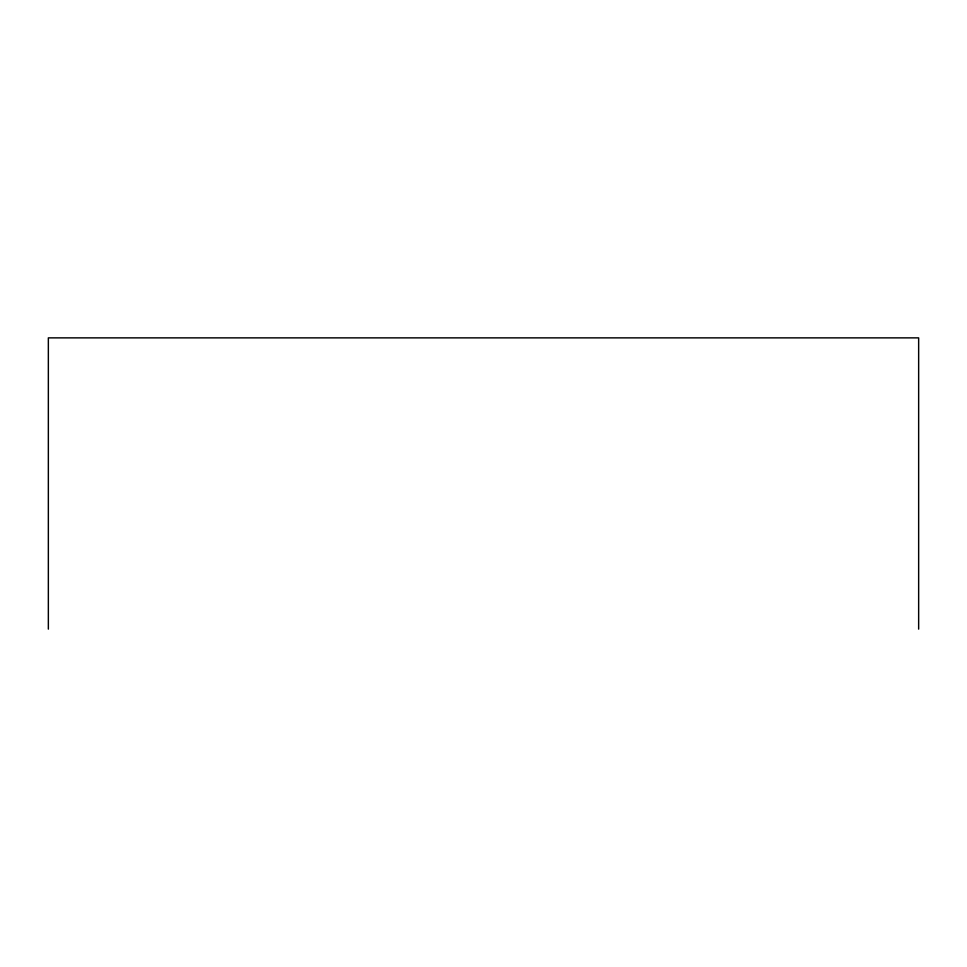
<?xml version="1.0" encoding="UTF-8"?>
<svg xmlns="http://www.w3.org/2000/svg" width="967" height="967" viewBox="0 0 967 967"><rect width="100%" height="100%" fill="white"/><g stroke="black" fill="none" stroke-linecap="round" stroke-linejoin="round"><path stroke-width="1.45" d="M918.65 629.13L918.65 337.87L48.35 337.87L48.35 629.13"/></g></svg>
